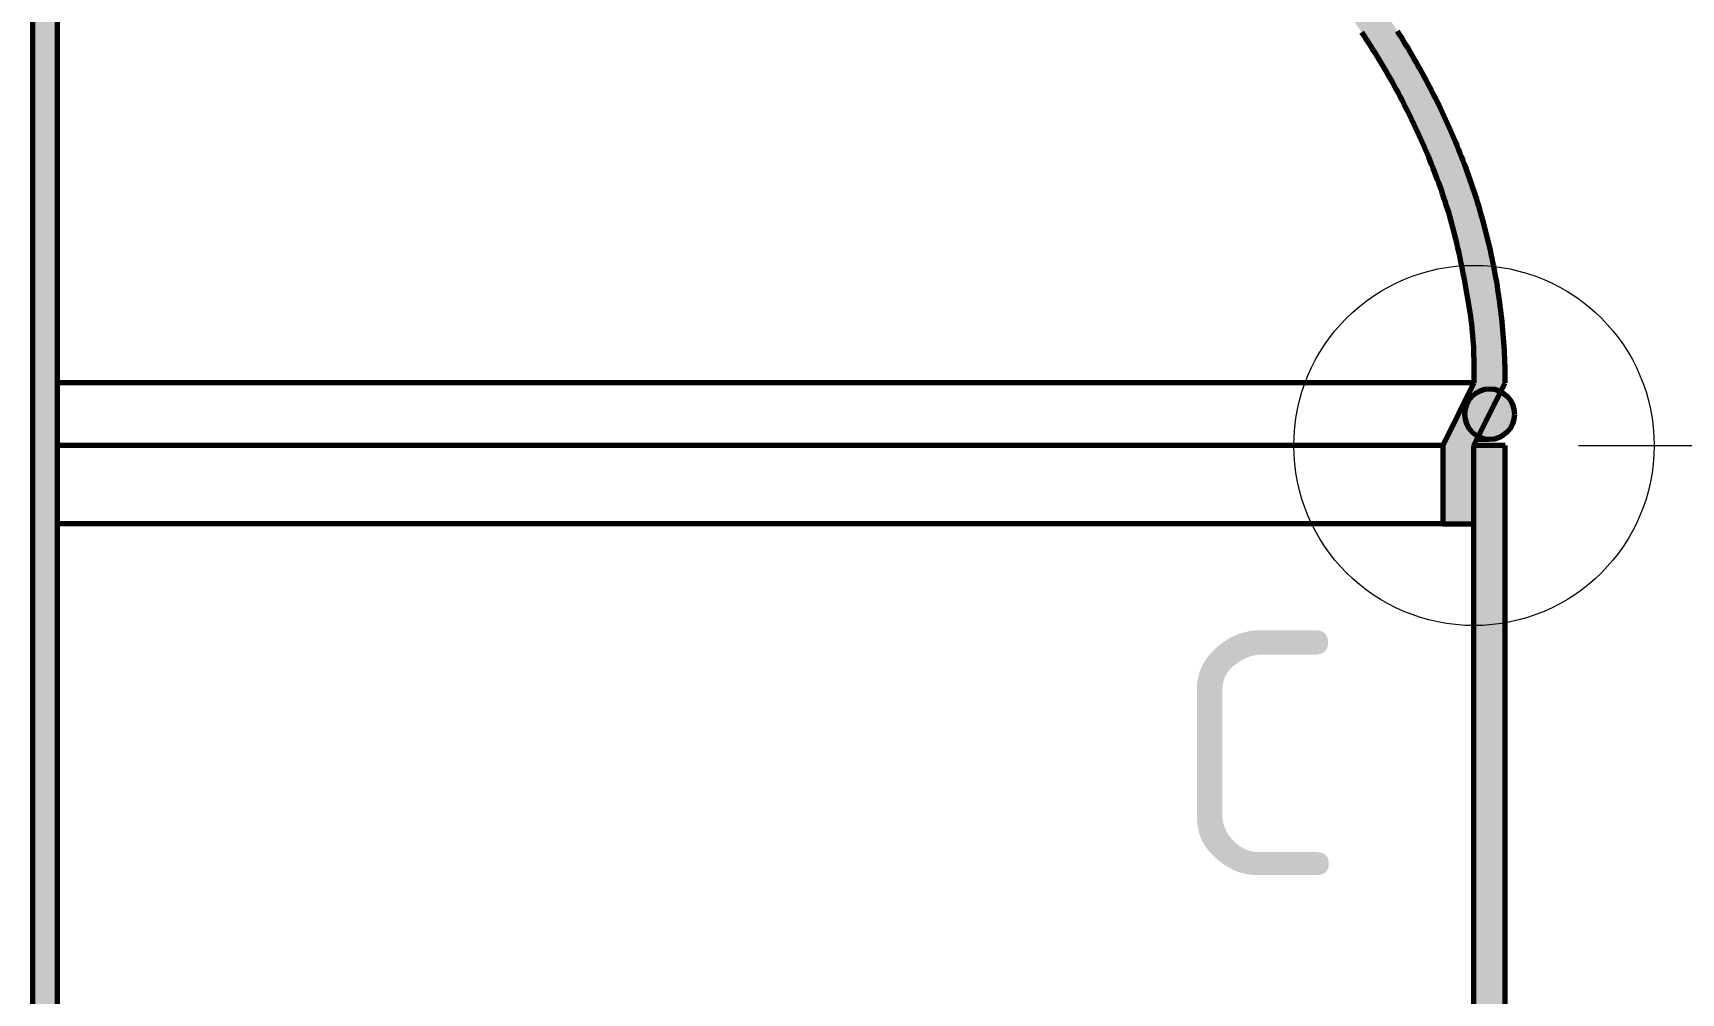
# Model space of a CAD drawing. Header units: millimetres. Extents: x 0 to 2382, y 0 to 420.
# Drawn here: x 765.9 to 799.59, y 256.42 to 276.05 of the extents above; entities that cross this region are included whole.
import ezdxf
from ezdxf.enums import TextEntityAlignment as Align

# ---------------------------------------------------------------- set-up
doc = ezdxf.new("R2010")
doc.units = ezdxf.units.MM
for name, color, linetype, lineweight in [('01-VISIBLE', 7, 'CONTINUOUS', 70), ('04-COTA', 3, 'CONTINUOUS', 18), ('05-RAYADO', 8, 'CONTINUOUS', 18), ('06-TEXTO', 7, 'CONTINUOUS', 25), ('08-FINA', 5, 'CONTINUOUS', 18)]:
    doc.layers.add(name, color=color, linetype=linetype, lineweight=lineweight)
doc.styles.add('ISO3098', font='isocpeur.ttf')
doc.dimstyles.new('FLAMA-IRAM', dxfattribs={"dimtxt": 3.5, "dimasz": 3.5, "dimexe": 2, "dimexo": 1.5, "dimgap": 1, "dimtad": 1, "dimdec": 1, "dimtxsty": 'ISO3098', "dimblk": 'IRAM_FLECHA', "dimblk1": 'IRAM_FLECHA', "dimblk2": 'IRAM_FLECHA', "dimcen": 2.5, "dimclrd": 256, "dimclre": 256, "dimclrt": 256, "dimazin": 3, "dimtfac": 1, "dimtmove": 0, "dimatfit": 3, "dimlwd": 18, "dimlwe": 18})

# ---------------------------------------------------------------- blocks, each defined once
blk = doc.blocks.new('IRAM_FLECHA')
blk.add_solid([(0, 0), (-1, 0.125), (-1, -0.125)])

msp = doc.modelspace()

# ---------------------------------------------------------------- hatches: boundary and pattern name
at = {"layer": '05-RAYADO'}
h = msp.add_hatch(color=7, dxfattribs=at)
h.dxf.hatch_style = 1
h.paths.add_polyline_path([(765.9, 292.147), (766.4, 292.147), (766.4, 124.253), (765.9, 124.253)])
h = msp.add_hatch(color=7, dxfattribs=at)
h.dxf.hatch_style = 1
h.paths.add_polyline_path([(795.36, 267.613), (795.36, 266.013), (794.72, 266.013), (794.72, 267.613), (795.36, 268.893), (795.36, 268.974), (795.36, 269.054), (795.359, 269.134), (795.358, 269.215), (795.357, 269.295), (795.355, 269.376), (795.353, 269.456), (795.351, 269.536), (795.347, 269.617), (795.343, 269.697), (795.338, 269.777), (795.333, 269.858), (795.326, 269.938), (795.318, 270.018), (795.308, 270.098), (795.298, 270.177), (795.286, 270.257), (795.274, 270.337), (795.261, 270.416), (795.248, 270.495), (795.235, 270.575), (795.221, 270.654), (795.207, 270.733), (795.193, 270.812), (795.179, 270.891), (795.165, 270.971), (795.15, 271.05), (795.135, 271.129), (795.119, 271.208), (795.103, 271.286), (795.087, 271.365), (795.071, 271.444), (795.054, 271.523), (795.037, 271.601), (795.019, 271.68), (795.001, 271.758), (794.982, 271.836), (794.963, 271.914), (794.943, 271.992), (794.923, 272.07), (794.902, 272.148), (794.88, 272.225), (794.858, 272.303), (794.836, 272.38), (794.812, 272.457), (794.788, 272.533), (794.764, 272.61), (794.738, 272.686), (794.713, 272.763), (794.686, 272.839), (794.66, 272.914), (794.632, 272.99), (794.604, 273.065), (794.576, 273.141), (794.547, 273.216), (794.517, 273.291), (794.488, 273.365), (794.457, 273.44), (794.427, 273.514), (794.395, 273.588), (794.364, 273.662), (794.332, 273.736), (794.3, 273.81), (794.267, 273.883), (794.234, 273.957), (794.2, 274.03), (794.167, 274.103), (794.132, 274.175), (794.098, 274.248), (794.063, 274.32), (794.027, 274.393), (793.992, 274.465), (793.955, 274.537), (793.919, 274.608), (793.882, 274.68), (793.845, 274.751), (793.807, 274.822), (793.769, 274.893), (793.73, 274.963), (793.691, 275.034), (793.652, 275.104), (793.612, 275.174), (793.572, 275.244), (793.532, 275.313), (793.491, 275.382), (793.45, 275.452), (793.408, 275.52), (793.366, 275.589), (793.324, 275.657), (793.281, 275.725), (793.238, 275.793), (793.195, 275.861), (793.151, 275.929), (793.107, 275.996), (793.062, 276.063), (793.017, 276.13), (792.972, 276.196), (792.927, 276.262), (792.881, 276.329), (792.835, 276.394), (792.788, 276.46), (792.742, 276.526), (792.694, 276.591), (792.647, 276.656), (792.599, 276.721), (792.551, 276.785), (792.503, 276.849), (792.455, 276.914), (792.406, 276.977), (792.356, 277.041), (792.307, 277.104), (792.257, 277.168), (792.207, 277.231), (792.157, 277.293), (792.106, 277.356), (792.055, 277.418), (792.004, 277.48), (791.953, 277.542), (791.901, 277.604), (791.849, 277.665), (791.797, 277.726), (791.744, 277.787), (791.692, 277.848), (791.639, 277.908), (791.585, 277.969), (791.532, 278.029), (791.478, 278.088), (791.424, 278.148), (791.37, 278.207), (791.315, 278.266), (791.26, 278.325), (791.205, 278.384), (791.15, 278.442), (791.094, 278.5), (791.039, 278.558), (790.983, 278.616), (790.926, 278.674), (790.87, 278.731), (790.813, 278.788), (790.756, 278.845), (790.699, 278.902), (790.642, 278.958), (790.584, 279.014), (790.527, 279.07), (790.469, 279.126), (790.41, 279.181), (790.352, 279.237), (790.293, 279.292), (790.235, 279.347), (790.176, 279.401), (790.116, 279.456), (790.057, 279.51), (789.997, 279.564), (789.937, 279.617), (789.877, 279.671), (789.817, 279.724), (789.757, 279.777), (789.696, 279.83), (789.635, 279.883), (789.574, 279.935), (789.513, 279.988), (789.452, 280.04), (789.39, 280.092), (789.329, 280.143), (789.267, 280.195), (789.205, 280.246), (789.143, 280.297), (789.08, 280.347), (789.018, 280.398), (788.955, 280.448), (788.892, 280.498), (788.829, 280.548), (788.766, 280.598), (788.702, 280.648), (788.639, 280.697), (788.575, 280.746), (788.511, 280.795), (788.447, 280.843), (788.383, 280.892), (788.318, 280.94), (788.254, 280.988), (788.189, 281.036), (788.125, 281.084), (788.06, 281.131), (787.994, 281.178), (787.929, 281.225), (787.864, 281.272), (787.798, 281.319), (787.733, 281.365), (787.667, 281.411), (787.601, 281.457), (787.535, 281.503), (787.468, 281.549), (787.402, 281.594), (787.336, 281.639), (787.269, 281.684), (787.202, 281.729), (787.135, 281.774), (787.068, 281.818), (787.001, 281.863), (786.934, 281.907), (786.866, 281.95), (786.799, 281.994), (786.731, 282.038), (786.663, 282.081), (786.595, 282.124), (786.527, 282.167), (786.459, 282.21), (786.391, 282.252), (786.322, 282.294), (786.254, 282.336), (786.185, 282.378), (786.116, 282.42), (786.048, 282.462), (785.979, 282.503), (785.91, 282.544), (785.84, 282.585), (785.771, 282.626), (785.702, 282.667), (785.632, 282.707), (785.562, 282.747), (785.493, 282.787), (785.423, 282.827), (785.353, 282.867), (785.283, 282.906), (785.213, 282.946), (785.142, 282.985), (785.072, 283.024), (785.002, 283.063), (784.931, 283.101), (784.86, 283.14), (784.79, 283.178), (784.719, 283.216), (784.648, 283.254), (784.577, 283.292), (784.506, 283.329), (784.434, 283.366), (784.363, 283.404), (784.292, 283.441), (784.22, 283.477), (784.148, 283.514), (784.077, 283.55), (784.005, 283.587), (783.933, 283.623), (783.861, 283.659), (783.789, 283.695), (783.717, 283.73), (783.645, 283.766), (783.573, 283.801), (783.5, 283.836), (783.428, 283.871), (783.355, 283.905), (783.282, 283.94), (783.21, 283.974), (783.137, 284.009), (783.064, 284.043), (782.991, 284.077), (782.918, 284.11), (782.845, 284.144), (782.772, 284.177), (782.699, 284.21), (782.625, 284.243), (782.552, 284.276), (782.478, 284.309), (782.405, 284.342), (782.331, 284.374), (782.258, 284.406), (782.184, 284.438), (782.11, 284.47), (782.036, 284.502), (781.962, 284.533), (781.888, 284.565), (781.814, 284.596), (781.74, 284.627), (781.665, 284.658), (781.591, 284.689), (781.517, 284.719), (781.442, 284.75), (781.368, 284.78), (781.293, 284.81), (781.218, 284.84), (781.144, 284.87), (781.069, 284.899), (780.994, 284.929), (780.919, 284.958), (780.844, 284.987), (780.769, 285.016), (780.694, 285.045), (780.619, 285.074), (780.544, 285.102), (780.468, 285.13), (780.393, 285.159), (780.318, 285.187), (780.242, 285.215), (780.167, 285.242), (780.091, 285.27), (780.016, 285.297), (779.94, 285.325), (779.864, 285.352), (779.788, 285.379), (779.713, 285.405), (779.637, 285.432), (779.561, 285.459), (779.485, 285.485), (779.409, 285.511), (779.333, 285.537), (779.256, 285.563), (779.18, 285.589), (779.104, 285.614), (779.028, 285.64), (778.951, 285.665), (778.875, 285.69), (778.799, 285.715), (778.722, 285.74), (778.645, 285.765), (778.569, 285.789), (778.492, 285.814), (778.416, 285.838), (778.339, 285.862), (778.262, 285.886), (778.185, 285.91), (778.108, 285.933), (778.031, 285.957), (777.954, 285.98), (777.877, 286.003), (777.8, 286.026), (777.723, 286.049), (777.646, 286.072), (777.569, 286.095), (777.492, 286.117), (777.414, 286.139), (777.337, 286.162), (777.26, 286.184), (777.182, 286.206), (777.105, 286.227), (777.027, 286.249), (776.95, 286.27), (776.872, 286.292), (776.795, 286.313), (776.717, 286.334), (776.639, 286.355), (776.562, 286.375), (776.484, 286.396), (776.406, 286.417), (776.328, 286.437), (776.251, 286.457), (776.173, 286.477), (776.095, 286.497), (776.017, 286.517), (775.939, 286.536), (775.861, 286.556), (775.783, 286.575), (775.705, 286.594), (775.626, 286.613), (775.548, 286.632), (775.47, 286.651), (775.392, 286.67), (775.314, 286.688), (775.235, 286.707), (775.157, 286.725), (775.078, 286.743), (775, 286.761), (774.922, 286.779), (774.843, 286.796), (774.765, 286.814), (774.686, 286.831), (774.608, 286.848), (774.529, 286.866), (774.45, 286.883), (774.372, 286.899), (774.293, 286.916), (774.214, 286.933), (774.136, 286.949), (774.057, 286.965), (773.978, 286.982), (773.899, 286.998), (773.82, 287.013), (773.742, 287.029), (773.663, 287.045), (773.584, 287.06), (773.505, 287.076), (773.426, 287.091), (773.347, 287.106), (773.268, 287.121), (773.189, 287.136), (773.11, 287.15), (773.031, 287.165), (772.951, 287.179), (772.872, 287.194), (772.793, 287.208), (772.714, 287.222), (772.635, 287.236), (772.555, 287.249), (772.476, 287.263), (772.397, 287.276), (772.317, 287.29), (772.238, 287.303), (772.159, 287.316), (772.079, 287.329), (772, 287.342), (772, 287.987), (772.082, 287.974), (772.164, 287.961), (772.246, 287.948), (772.327, 287.935), (772.409, 287.922), (772.491, 287.908), (772.573, 287.895), (772.655, 287.882), (772.737, 287.869), (772.819, 287.855), (772.9, 287.842), (772.982, 287.829), (773.064, 287.815), (773.146, 287.802), (773.228, 287.788), (773.309, 287.775), (773.391, 287.761), (773.473, 287.747), (773.555, 287.733), (773.636, 287.719), (773.718, 287.705), (773.8, 287.69), (773.881, 287.675), (773.963, 287.66), (774.044, 287.644), (774.125, 287.626), (774.206, 287.607), (774.286, 287.586), (774.365, 287.562), (774.445, 287.538), (774.525, 287.516), (774.605, 287.495), (774.685, 287.474), (774.766, 287.454), (774.846, 287.435), (774.927, 287.415), (775.007, 287.396), (775.088, 287.377), (775.169, 287.358), (775.249, 287.339), (775.33, 287.319), (775.411, 287.3), (775.491, 287.281), (775.572, 287.262), (775.653, 287.243), (775.734, 287.224), (775.814, 287.205), (775.895, 287.186), (775.976, 287.167), (776.056, 287.147), (776.137, 287.128), (776.217, 287.108), (776.298, 287.089), (776.378, 287.069), (776.459, 287.05), (776.539, 287.03), (776.62, 287.01), (776.7, 286.989), (776.781, 286.969), (776.861, 286.949), (776.941, 286.928), (777.022, 286.907), (777.102, 286.886), (777.182, 286.865), (777.262, 286.843), (777.342, 286.822), (777.422, 286.8), (777.502, 286.777), (777.582, 286.755), (777.661, 286.732), (777.741, 286.709), (777.821, 286.686), (777.9, 286.663), (777.98, 286.639), (778.059, 286.616), (778.139, 286.592), (778.218, 286.567), (778.297, 286.543), (778.376, 286.518), (778.455, 286.493), (778.534, 286.468), (778.613, 286.442), (778.692, 286.417), (778.771, 286.391), (778.85, 286.365), (778.928, 286.339), (779.007, 286.313), (779.085, 286.286), (779.164, 286.26), (779.242, 286.233), (779.321, 286.206), (779.399, 286.179), (779.478, 286.152), (779.556, 286.125), (779.634, 286.098), (779.713, 286.07), (779.791, 286.043), (779.869, 286.015), (779.947, 285.987), (780.025, 285.959), (780.103, 285.931), (780.181, 285.903), (780.259, 285.875), (780.337, 285.847), (780.415, 285.818), (780.493, 285.789), (780.57, 285.761), (780.648, 285.732), (780.726, 285.703), (780.803, 285.673), (780.881, 285.644), (780.958, 285.614), (781.036, 285.585), (781.113, 285.555), (781.19, 285.525), (781.268, 285.495), (781.345, 285.464), (781.422, 285.434), (781.499, 285.403), (781.576, 285.372), (781.653, 285.341), (781.73, 285.31), (781.806, 285.279), (781.883, 285.247), (781.959, 285.215), (782.036, 285.183), (782.112, 285.151), (782.189, 285.119), (782.265, 285.086), (782.341, 285.053), (782.417, 285.021), (782.493, 284.988), (782.569, 284.954), (782.645, 284.921), (782.721, 284.887), (782.797, 284.853), (782.872, 284.819), (782.948, 284.785), (783.023, 284.751), (783.099, 284.716), (783.174, 284.682), (783.249, 284.647), (783.324, 284.612), (783.399, 284.577), (783.474, 284.541), (783.549, 284.506), (783.624, 284.47), (783.699, 284.434), (783.773, 284.398), (783.848, 284.361), (783.922, 284.325), (783.997, 284.288), (784.071, 284.252), (784.145, 284.215), (784.219, 284.177), (784.293, 284.14), (784.367, 284.103), (784.441, 284.065), (784.515, 284.027), (784.589, 283.989), (784.662, 283.951), (784.736, 283.912), (784.809, 283.874), (784.882, 283.835), (784.956, 283.796), (785.029, 283.757), (785.102, 283.718), (785.175, 283.678), (785.247, 283.639), (785.32, 283.599), (785.393, 283.559), (785.465, 283.518), (785.538, 283.478), (785.61, 283.437), (785.682, 283.396), (785.754, 283.355), (785.826, 283.314), (785.898, 283.273), (785.97, 283.231), (786.041, 283.189), (786.113, 283.147), (786.184, 283.105), (786.255, 283.063), (786.326, 283.02), (786.397, 282.978), (786.468, 282.935), (786.539, 282.892), (786.61, 282.848), (786.68, 282.805), (786.751, 282.761), (786.821, 282.717), (786.891, 282.673), (786.961, 282.628), (787.031, 282.584), (787.101, 282.539), (787.171, 282.494), (787.24, 282.449), (787.31, 282.404), (787.379, 282.358), (787.448, 282.312), (787.517, 282.266), (787.586, 282.22), (787.655, 282.174), (787.723, 282.127), (787.792, 282.081), (787.86, 282.034), (787.928, 281.986), (787.996, 281.939), (788.064, 281.892), (788.132, 281.844), (788.2, 281.796), (788.267, 281.748), (788.334, 281.699), (788.402, 281.651), (788.469, 281.602), (788.535, 281.553), (788.602, 281.503), (788.669, 281.454), (788.735, 281.404), (788.801, 281.354), (788.867, 281.304), (788.933, 281.254), (788.999, 281.203), (789.065, 281.153), (789.13, 281.102), (789.195, 281.051), (789.26, 280.999), (789.325, 280.948), (789.39, 280.896), (789.454, 280.844), (789.519, 280.791), (789.583, 280.739), (789.647, 280.686), (789.711, 280.633), (789.775, 280.58), (789.838, 280.527), (789.901, 280.473), (789.964, 280.42), (790.027, 280.366), (790.09, 280.311), (790.153, 280.257), (790.215, 280.202), (790.277, 280.147), (790.339, 280.092), (790.401, 280.037), (790.462, 279.981), (790.524, 279.926), (790.585, 279.87), (790.646, 279.813), (790.706, 279.757), (790.767, 279.7), (790.827, 279.643), (790.887, 279.586), (790.947, 279.529), (791.007, 279.471), (791.066, 279.413), (791.125, 279.355), (791.184, 279.297), (791.243, 279.238), (791.301, 279.18), (791.36, 279.121), (791.418, 279.061), (791.476, 279.002), (791.533, 278.942), (791.591, 278.882), (791.648, 278.822), (791.704, 278.762), (791.761, 278.701), (791.817, 278.641), (791.874, 278.58), (791.929, 278.518), (791.985, 278.457), (792.04, 278.395), (792.095, 278.333), (792.15, 278.271), (792.205, 278.208), (792.259, 278.146), (792.313, 278.083), (792.367, 278.02), (792.42, 277.956), (792.473, 277.893), (792.526, 277.829), (792.579, 277.765), (792.631, 277.7), (792.683, 277.636), (792.735, 277.571), (792.786, 277.506), (792.838, 277.441), (792.888, 277.375), (792.939, 277.31), (792.989, 277.244), (793.039, 277.178), (793.089, 277.111), (793.138, 277.045), (793.187, 276.978), (793.236, 276.911), (793.284, 276.843), (793.332, 276.776), (793.38, 276.708), (793.427, 276.64), (793.475, 276.572), (793.521, 276.503), (793.568, 276.434), (793.614, 276.365), (793.659, 276.296), (793.705, 276.227), (793.75, 276.157), (793.794, 276.087), (793.839, 276.017), (793.883, 275.947), (793.926, 275.876), (793.97, 275.806), (794.012, 275.735), (794.055, 275.664), (794.097, 275.592), (794.139, 275.52), (794.18, 275.449), (794.221, 275.377), (794.262, 275.304), (794.302, 275.232), (794.342, 275.159), (794.381, 275.086), (794.42, 275.013), (794.459, 274.94), (794.497, 274.866), (794.535, 274.792), (794.572, 274.718), (794.609, 274.644), (794.646, 274.569), (794.682, 274.495), (794.717, 274.42), (794.753, 274.345), (794.788, 274.27), (794.822, 274.194), (794.856, 274.119), (794.89, 274.043), (794.923, 273.967), (794.955, 273.891), (794.988, 273.814), (795.019, 273.738), (795.051, 273.661), (795.081, 273.584), (795.112, 273.507), (795.142, 273.43), (795.171, 273.352), (795.2, 273.274), (795.229, 273.197), (795.257, 273.118), (795.284, 273.04), (795.311, 272.962), (795.338, 272.883), (795.364, 272.805), (795.39, 272.726), (795.415, 272.647), (795.44, 272.568), (795.464, 272.488), (795.487, 272.409), (795.51, 272.329), (795.533, 272.25), (795.555, 272.17), (795.577, 272.09), (795.598, 272.009), (795.618, 271.929), (795.639, 271.849), (795.658, 271.768), (795.677, 271.687), (795.696, 271.606), (795.713, 271.526), (795.731, 271.444), (795.748, 271.363), (795.764, 271.282), (795.78, 271.201), (795.795, 271.119), (795.81, 271.038), (795.824, 270.956), (795.838, 270.874), (795.851, 270.792), (795.864, 270.71), (795.876, 270.628), (795.887, 270.546), (795.898, 270.464), (795.909, 270.382), (795.919, 270.299), (795.928, 270.217), (795.937, 270.135), (795.945, 270.052), (795.952, 269.97), (795.959, 269.887), (795.966, 269.804), (795.972, 269.722), (795.977, 269.639), (795.982, 269.556), (795.986, 269.473), (795.99, 269.39), (795.993, 269.308), (795.996, 269.225), (795.997, 269.142), (795.999, 269.059), (796, 268.976), (796, 268.893)])
h = msp.add_hatch(color=7, dxfattribs=at)
h.dxf.hatch_style = 1
h.paths.add_polyline_path([(796.192, 268.253), (796.19, 268.213), (796.186, 268.173), (796.178, 268.134), (796.167, 268.095), (796.153, 268.057), (796.136, 268.021), (796.117, 267.986), (796.094, 267.952), (796.069, 267.921), (796.042, 267.891), (796.013, 267.864), (795.981, 267.839), (795.948, 267.817), (795.912, 267.797), (795.876, 267.78), (795.838, 267.766), (795.8, 267.755), (795.76, 267.747), (795.72, 267.743), (795.68, 267.741), (795.64, 267.743), (795.6, 267.747), (795.56, 267.755), (795.522, 267.766), (795.484, 267.78), (795.448, 267.797), (795.412, 267.817), (795.379, 267.839), (795.347, 267.864), (795.318, 267.891), (795.291, 267.921), (795.266, 267.952), (795.243, 267.986), (795.224, 268.021), (795.207, 268.057), (795.193, 268.095), (795.182, 268.134), (795.174, 268.173), (795.17, 268.213), (795.168, 268.253), (795.17, 268.293), (795.174, 268.333), (795.182, 268.373), (795.193, 268.411), (795.207, 268.449), (795.224, 268.486), (795.243, 268.521), (795.266, 268.554), (795.291, 268.586), (795.318, 268.615), (795.347, 268.642), (795.379, 268.667), (795.412, 268.69), (795.448, 268.709), (795.484, 268.726), (795.522, 268.74), (795.56, 268.751), (795.6, 268.759), (795.64, 268.764), (795.68, 268.765), (795.72, 268.764), (795.76, 268.759), (795.8, 268.751), (795.838, 268.74), (795.876, 268.726), (795.912, 268.709), (795.948, 268.69), (795.981, 268.667), (796.013, 268.642), (796.042, 268.615), (796.069, 268.586), (796.094, 268.554), (796.117, 268.521), (796.136, 268.486), (796.153, 268.449), (796.167, 268.411), (796.178, 268.373), (796.186, 268.333), (796.19, 268.293)])
h = msp.add_hatch(color=7, dxfattribs=at)
h.dxf.hatch_style = 1
h.paths.add_polyline_path([(795.36, 267.613), (796, 267.613), (796, 139.613), (795.36, 139.613)])

# ---------------------------------------------------------------- linework, layer by layer
at = {"layer": '01-VISIBLE'}
for p, q in [((765.9, 124.253), (765.9, 292.147)), ((766.4, 124.253), (766.4, 292.147)), ((795.36, 268.893), (794.72, 267.613)), ((795.36, 267.613), (796, 268.893)), ((794.72, 267.613), (794.72, 266.013)), ((796, 267.613), (795.36, 267.613)), ((795.36, 139.613), (795.36, 267.613)), ((795.36, 266.013), (795.36, 267.613)), ((796, 139.613), (796, 267.613)), ((794.72, 266.013), (795.36, 266.013))]:
    msp.add_line(p, q, dxfattribs=at)
for points in [[(793.062, 276.063), (793.107, 275.996), (793.151, 275.929), (793.195, 275.861), (793.238, 275.793), (793.281, 275.725), (793.324, 275.657), (793.366, 275.589), (793.408, 275.52), (793.45, 275.452), (793.491, 275.382), (793.532, 275.313), (793.572, 275.244), (793.612, 275.174), (793.652, 275.104), (793.691, 275.034), (793.73, 274.963), (793.769, 274.893), (793.807, 274.822), (793.845, 274.751), (793.882, 274.68), (793.919, 274.608), (793.955, 274.537), (793.992, 274.465), (794.027, 274.393), (794.063, 274.32), (794.098, 274.248), (794.132, 274.175), (794.167, 274.103), (794.2, 274.03), (794.234, 273.957), (794.267, 273.883), (794.3, 273.81), (794.332, 273.736), (794.364, 273.662), (794.395, 273.588), (794.427, 273.514), (794.457, 273.44), (794.488, 273.365), (794.517, 273.291), (794.547, 273.216), (794.576, 273.141), (794.604, 273.065), (794.632, 272.99), (794.66, 272.914), (794.686, 272.839), (794.713, 272.763), (794.738, 272.686), (794.764, 272.61), (794.788, 272.533), (794.812, 272.457), (794.836, 272.38), (794.858, 272.303), (794.88, 272.225), (794.902, 272.148), (794.923, 272.07), (794.943, 271.992), (794.963, 271.914), (794.982, 271.836), (795.001, 271.758), (795.019, 271.68), (795.037, 271.601), (795.054, 271.523), (795.071, 271.444), (795.087, 271.365), (795.103, 271.286), (795.119, 271.208), (795.135, 271.129), (795.15, 271.05), (795.165, 270.971), (795.179, 270.891), (795.193, 270.812), (795.207, 270.733), (795.221, 270.654), (795.235, 270.575), (795.248, 270.495), (795.261, 270.416), (795.274, 270.337), (795.286, 270.257), (795.298, 270.177), (795.308, 270.098), (795.318, 270.018), (795.326, 269.938), (795.333, 269.858), (795.338, 269.777), (795.343, 269.697), (795.347, 269.617), (795.351, 269.536), (795.353, 269.456), (795.355, 269.376), (795.357, 269.295), (795.358, 269.215), (795.359, 269.134), (795.36, 269.054), (795.36, 268.974), (795.36, 268.893)], [(796, 268.893), (796, 268.976), (795.999, 269.059), (795.997, 269.142), (795.996, 269.225), (795.993, 269.308), (795.99, 269.39), (795.986, 269.473), (795.982, 269.556), (795.977, 269.639), (795.972, 269.722), (795.966, 269.804), (795.959, 269.887), (795.952, 269.97), (795.945, 270.052), (795.937, 270.135), (795.928, 270.217), (795.919, 270.299), (795.909, 270.382), (795.898, 270.464), (795.887, 270.546), (795.876, 270.628), (795.864, 270.71), (795.851, 270.792), (795.838, 270.874), (795.824, 270.956), (795.81, 271.038), (795.795, 271.119), (795.78, 271.201), (795.764, 271.282), (795.748, 271.363), (795.731, 271.444), (795.713, 271.526), (795.696, 271.606), (795.677, 271.687), (795.658, 271.768), (795.639, 271.849), (795.618, 271.929), (795.598, 272.009), (795.577, 272.09), (795.555, 272.17), (795.533, 272.25), (795.51, 272.329), (795.487, 272.409), (795.464, 272.488), (795.44, 272.568), (795.415, 272.647), (795.39, 272.726), (795.364, 272.805), (795.338, 272.883), (795.311, 272.962), (795.284, 273.04), (795.257, 273.118), (795.229, 273.197), (795.2, 273.274), (795.171, 273.352), (795.142, 273.43), (795.112, 273.507), (795.081, 273.584), (795.051, 273.661), (795.019, 273.738), (794.988, 273.814), (794.955, 273.891), (794.923, 273.967), (794.89, 274.043), (794.856, 274.119), (794.822, 274.194), (794.788, 274.27), (794.753, 274.345), (794.717, 274.42), (794.682, 274.495), (794.646, 274.569), (794.609, 274.644), (794.572, 274.718), (794.535, 274.792), (794.497, 274.866), (794.459, 274.94), (794.42, 275.013), (794.381, 275.086), (794.342, 275.159), (794.302, 275.232), (794.262, 275.304), (794.221, 275.377), (794.18, 275.449), (794.139, 275.52), (794.097, 275.592), (794.055, 275.664), (794.012, 275.735), (793.97, 275.806), (793.926, 275.876), (793.883, 275.947), (793.839, 276.017), (793.794, 276.087)], [(795.36, 268.893), (795.288, 268.893), (795.215, 268.893), (795.143, 268.893), (795.07, 268.893), (794.998, 268.893), (794.926, 268.893), (794.853, 268.893), (794.781, 268.893), (794.708, 268.893), (794.636, 268.893), (794.564, 268.893), (794.491, 268.893), (794.419, 268.893), (794.346, 268.893), (794.274, 268.893), (794.202, 268.893), (794.129, 268.893), (794.057, 268.893), (793.984, 268.893), (793.912, 268.893), (793.84, 268.893), (793.767, 268.893), (793.695, 268.893), (793.622, 268.893), (793.55, 268.893), (793.478, 268.893), (793.405, 268.893), (793.333, 268.893), (793.26, 268.893), (793.188, 268.893), (793.116, 268.893), (793.043, 268.893), (792.971, 268.893), (792.898, 268.893), (792.826, 268.893), (792.754, 268.893), (792.681, 268.893), (792.609, 268.893), (792.536, 268.893), (792.464, 268.893), (792.392, 268.893), (792.319, 268.893), (792.247, 268.893), (792.174, 268.893), (792.102, 268.893), (792.03, 268.893), (791.957, 268.893), (791.885, 268.893), (791.812, 268.893), (791.74, 268.893), (791.668, 268.893), (791.595, 268.893), (791.523, 268.893), (791.45, 268.893), (791.378, 268.893), (791.306, 268.893), (791.233, 268.893), (791.161, 268.893), (791.088, 268.893), (791.016, 268.893), (790.944, 268.893), (790.871, 268.893), (790.799, 268.893), (790.726, 268.893), (790.654, 268.893), (790.582, 268.893), (790.509, 268.893), (790.437, 268.893), (790.364, 268.893), (790.292, 268.893), (790.22, 268.893), (790.147, 268.893), (790.075, 268.893), (790.002, 268.893), (789.93, 268.893), (789.858, 268.893), (789.785, 268.893), (789.713, 268.893), (789.64, 268.893), (789.568, 268.893), (789.496, 268.893), (789.423, 268.893), (789.351, 268.893), (789.278, 268.893), (789.206, 268.893), (789.134, 268.893), (789.061, 268.893), (788.989, 268.893), (788.916, 268.893), (788.844, 268.893), (788.772, 268.893), (788.699, 268.893), (788.627, 268.893), (788.554, 268.893), (788.482, 268.893), (788.41, 268.893), (788.337, 268.893), (788.265, 268.893), (788.192, 268.893), (788.12, 268.893), (788.048, 268.893), (787.975, 268.893), (787.903, 268.893), (787.83, 268.893), (787.758, 268.893), (787.686, 268.893), (787.613, 268.893), (787.541, 268.893), (787.468, 268.893), (787.396, 268.893), (787.324, 268.893), (787.251, 268.893), (787.179, 268.893), (787.106, 268.893), (787.034, 268.893), (786.962, 268.893), (786.889, 268.893), (786.817, 268.893), (786.744, 268.893), (786.672, 268.893), (786.6, 268.893), (786.527, 268.893), (786.455, 268.893), (786.382, 268.893), (786.31, 268.893), (786.238, 268.893), (786.165, 268.893), (786.093, 268.893), (786.02, 268.893), (785.948, 268.893), (785.876, 268.893), (785.803, 268.893), (785.731, 268.893), (785.658, 268.893), (785.586, 268.893), (785.514, 268.893), (785.441, 268.893), (785.369, 268.893), (785.296, 268.893), (785.224, 268.893), (785.152, 268.893), (785.079, 268.893), (785.007, 268.893), (784.934, 268.893), (784.862, 268.893), (784.79, 268.893), (784.717, 268.893), (784.645, 268.893), (784.572, 268.893), (784.5, 268.893), (784.428, 268.893), (784.355, 268.893), (784.283, 268.893), (784.21, 268.893), (784.138, 268.893), (784.066, 268.893), (783.993, 268.893), (783.921, 268.893), (783.848, 268.893), (783.776, 268.893), (783.704, 268.893), (783.631, 268.893), (783.559, 268.893), (783.486, 268.893), (783.414, 268.893), (783.342, 268.893), (783.269, 268.893), (783.197, 268.893), (783.124, 268.893), (783.052, 268.893), (782.98, 268.893), (782.907, 268.893), (782.835, 268.893), (782.762, 268.893), (782.69, 268.893), (782.618, 268.893), (782.545, 268.893), (782.473, 268.893), (782.4, 268.893), (782.328, 268.893), (782.256, 268.893), (782.183, 268.893), (782.111, 268.893), (782.038, 268.893), (781.966, 268.893), (781.894, 268.893), (781.821, 268.893), (781.749, 268.893), (781.676, 268.893), (781.604, 268.893), (781.532, 268.893), (781.459, 268.893), (781.387, 268.893), (781.314, 268.893), (781.242, 268.893), (781.17, 268.893), (781.097, 268.893), (781.025, 268.893), (780.952, 268.893), (780.88, 268.893), (780.808, 268.893), (780.735, 268.893), (780.663, 268.893), (780.59, 268.893), (780.518, 268.893), (780.446, 268.893), (780.373, 268.893), (780.301, 268.893), (780.228, 268.893), (780.156, 268.893), (780.084, 268.893), (780.011, 268.893), (779.939, 268.893), (779.866, 268.893), (779.794, 268.893), (779.722, 268.893), (779.649, 268.893), (779.577, 268.893), (779.504, 268.893), (779.432, 268.893), (779.36, 268.893), (779.287, 268.893), (779.215, 268.893), (779.142, 268.893), (779.07, 268.893), (778.998, 268.893), (778.925, 268.893), (778.853, 268.893), (778.78, 268.893), (778.708, 268.893), (778.636, 268.893), (778.563, 268.893), (778.491, 268.893), (778.418, 268.893), (778.346, 268.893), (778.274, 268.893), (778.201, 268.893), (778.129, 268.893), (778.056, 268.893), (777.984, 268.893), (777.912, 268.893), (777.839, 268.893), (777.767, 268.893), (777.694, 268.893), (777.622, 268.893), (777.55, 268.893), (777.477, 268.893), (777.405, 268.893), (777.332, 268.893), (777.26, 268.893), (777.188, 268.893), (777.115, 268.893), (777.043, 268.893), (776.97, 268.893), (776.898, 268.893), (776.826, 268.893), (776.753, 268.893), (776.681, 268.893), (776.608, 268.893), (776.536, 268.893), (776.464, 268.893), (776.391, 268.893), (776.319, 268.893), (776.246, 268.893), (776.174, 268.893), (776.102, 268.893), (776.029, 268.893), (775.957, 268.893), (775.884, 268.893), (775.812, 268.893), (775.74, 268.893), (775.667, 268.893), (775.595, 268.893), (775.522, 268.893), (775.45, 268.893), (775.378, 268.893), (775.305, 268.893), (775.233, 268.893), (775.16, 268.893), (775.088, 268.893), (775.016, 268.893), (774.943, 268.893), (774.871, 268.893), (774.798, 268.893), (774.726, 268.893), (774.654, 268.893), (774.581, 268.893), (774.509, 268.893), (774.436, 268.893), (774.364, 268.893), (774.292, 268.893), (774.219, 268.893), (774.147, 268.893), (774.074, 268.893), (774.002, 268.893), (773.93, 268.893), (773.857, 268.893), (773.785, 268.893), (773.712, 268.893), (773.64, 268.893), (773.568, 268.893), (773.495, 268.893), (773.423, 268.893), (773.35, 268.893), (773.278, 268.893), (773.206, 268.893), (773.133, 268.893), (773.061, 268.893), (772.988, 268.893), (772.916, 268.893), (772.844, 268.893), (772.771, 268.893), (772.699, 268.893), (772.626, 268.893), (772.554, 268.893), (772.482, 268.893), (772.409, 268.893), (772.337, 268.893), (772.264, 268.893), (772.192, 268.893), (772.12, 268.893), (772.047, 268.893), (771.975, 268.893), (771.902, 268.893), (771.83, 268.893), (771.758, 268.893), (771.685, 268.893), (771.613, 268.893), (771.54, 268.893), (771.468, 268.893), (771.396, 268.893), (771.323, 268.893), (771.251, 268.893), (771.178, 268.893), (771.106, 268.893), (771.034, 268.893), (770.961, 268.893), (770.889, 268.893), (770.816, 268.893), (770.744, 268.893), (770.672, 268.893), (770.599, 268.893), (770.527, 268.893), (770.454, 268.893), (770.382, 268.893), (770.31, 268.893), (770.237, 268.893), (770.165, 268.893), (770.092, 268.893), (770.02, 268.893), (769.948, 268.893), (769.875, 268.893), (769.803, 268.893), (769.73, 268.893), (769.658, 268.893), (769.586, 268.893), (769.513, 268.893), (769.441, 268.893), (769.368, 268.893), (769.296, 268.893), (769.224, 268.893), (769.151, 268.893), (769.079, 268.893), (769.006, 268.893), (768.934, 268.893), (768.862, 268.893), (768.789, 268.893), (768.717, 268.893), (768.644, 268.893), (768.572, 268.893), (768.5, 268.893), (768.427, 268.893), (768.355, 268.893), (768.282, 268.893), (768.21, 268.893), (768.138, 268.893), (768.065, 268.893), (767.993, 268.893), (767.92, 268.893), (767.848, 268.893), (767.776, 268.893), (767.703, 268.893), (767.631, 268.893), (767.558, 268.893), (767.486, 268.893), (767.414, 268.893), (767.341, 268.893), (767.269, 268.893), (767.196, 268.893), (767.124, 268.893), (767.052, 268.893), (766.979, 268.893), (766.907, 268.893), (766.834, 268.893), (766.762, 268.893), (766.69, 268.893), (766.617, 268.893), (766.545, 268.893), (766.472, 268.893), (766.4, 268.893)], [(794.72, 267.613), (794.649, 267.613), (794.578, 267.613), (794.508, 267.613), (794.437, 267.613), (794.366, 267.613), (794.295, 267.613), (794.224, 267.613), (794.154, 267.613), (794.083, 267.613), (794.012, 267.613), (793.941, 267.613), (793.87, 267.613), (793.8, 267.613), (793.729, 267.613), (793.658, 267.613), (793.587, 267.613), (793.516, 267.613), (793.446, 267.613), (793.375, 267.613), (793.304, 267.613), (793.233, 267.613), (793.162, 267.613), (793.092, 267.613), (793.021, 267.613), (792.95, 267.613), (792.879, 267.613), (792.808, 267.613), (792.738, 267.613), (792.667, 267.613), (792.596, 267.613), (792.525, 267.613), (792.454, 267.613), (792.384, 267.613), (792.313, 267.613), (792.242, 267.613), (792.171, 267.613), (792.1, 267.613), (792.03, 267.613), (791.959, 267.613), (791.888, 267.613), (791.817, 267.613), (791.746, 267.613), (791.676, 267.613), (791.605, 267.613), (791.534, 267.613), (791.463, 267.613), (791.392, 267.613), (791.322, 267.613), (791.251, 267.613), (791.18, 267.613), (791.109, 267.613), (791.038, 267.613), (790.968, 267.613), (790.897, 267.613), (790.826, 267.613), (790.755, 267.613), (790.684, 267.613), (790.614, 267.613), (790.543, 267.613), (790.472, 267.613), (790.401, 267.613), (790.33, 267.613), (790.26, 267.613), (790.189, 267.613), (790.118, 267.613), (790.047, 267.613), (789.976, 267.613), (789.906, 267.613), (789.835, 267.613), (789.764, 267.613), (789.693, 267.613), (789.622, 267.613), (789.552, 267.613), (789.481, 267.613), (789.41, 267.613), (789.339, 267.613), (789.268, 267.613), (789.198, 267.613), (789.127, 267.613), (789.056, 267.613), (788.985, 267.613), (788.914, 267.613), (788.844, 267.613), (788.773, 267.613), (788.702, 267.613), (788.631, 267.613), (788.56, 267.613), (788.49, 267.613), (788.419, 267.613), (788.348, 267.613), (788.277, 267.613), (788.206, 267.613), (788.136, 267.613), (788.065, 267.613), (787.994, 267.613), (787.923, 267.613), (787.852, 267.613), (787.782, 267.613), (787.711, 267.613), (787.64, 267.613), (787.569, 267.613), (787.498, 267.613), (787.428, 267.613), (787.357, 267.613), (787.286, 267.613), (787.215, 267.613), (787.144, 267.613), (787.074, 267.613), (787.003, 267.613), (786.932, 267.613), (786.861, 267.613), (786.79, 267.613), (786.72, 267.613), (786.649, 267.613), (786.578, 267.613), (786.507, 267.613), (786.436, 267.613), (786.366, 267.613), (786.295, 267.613), (786.224, 267.613), (786.153, 267.613), (786.082, 267.613), (786.012, 267.613), (785.941, 267.613), (785.87, 267.613), (785.799, 267.613), (785.728, 267.613), (785.658, 267.613), (785.587, 267.613), (785.516, 267.613), (785.445, 267.613), (785.374, 267.613), (785.304, 267.613), (785.233, 267.613), (785.162, 267.613), (785.091, 267.613), (785.02, 267.613), (784.95, 267.613), (784.879, 267.613), (784.808, 267.613), (784.737, 267.613), (784.666, 267.613), (784.596, 267.613), (784.525, 267.613), (784.454, 267.613), (784.383, 267.613), (784.312, 267.613), (784.242, 267.613), (784.171, 267.613), (784.1, 267.613), (784.029, 267.613), (783.958, 267.613), (783.888, 267.613), (783.817, 267.613), (783.746, 267.613), (783.675, 267.613), (783.604, 267.613), (783.534, 267.613), (783.463, 267.613), (783.392, 267.613), (783.321, 267.613), (783.25, 267.613), (783.18, 267.613), (783.109, 267.613), (783.038, 267.613), (782.967, 267.613), (782.896, 267.613), (782.826, 267.613), (782.755, 267.613), (782.684, 267.613), (782.613, 267.613), (782.542, 267.613), (782.472, 267.613), (782.401, 267.613), (782.33, 267.613), (782.259, 267.613), (782.188, 267.613), (782.118, 267.613), (782.047, 267.613), (781.976, 267.613), (781.905, 267.613), (781.834, 267.613), (781.764, 267.613), (781.693, 267.613), (781.622, 267.613), (781.551, 267.613), (781.48, 267.613), (781.41, 267.613), (781.339, 267.613), (781.268, 267.613), (781.197, 267.613), (781.126, 267.613), (781.056, 267.613), (780.985, 267.613), (780.914, 267.613), (780.843, 267.613), (780.772, 267.613), (780.702, 267.613), (780.631, 267.613), (780.56, 267.613), (780.489, 267.613), (780.418, 267.613), (780.348, 267.613), (780.277, 267.613), (780.206, 267.613), (780.135, 267.613), (780.064, 267.613), (779.994, 267.613), (779.923, 267.613), (779.852, 267.613), (779.781, 267.613), (779.71, 267.613), (779.64, 267.613), (779.569, 267.613), (779.498, 267.613), (779.427, 267.613), (779.356, 267.613), (779.286, 267.613), (779.215, 267.613), (779.144, 267.613), (779.073, 267.613), (779.002, 267.613), (778.932, 267.613), (778.861, 267.613), (778.79, 267.613), (778.719, 267.613), (778.648, 267.613), (778.578, 267.613), (778.507, 267.613), (778.436, 267.613), (778.365, 267.613), (778.294, 267.613), (778.224, 267.613), (778.153, 267.613), (778.082, 267.613), (778.011, 267.613), (777.94, 267.613), (777.87, 267.613), (777.799, 267.613), (777.728, 267.613), (777.657, 267.613), (777.586, 267.613), (777.516, 267.613), (777.445, 267.613), (777.374, 267.613), (777.303, 267.613), (777.232, 267.613), (777.162, 267.613), (777.091, 267.613), (777.02, 267.613), (776.949, 267.613), (776.878, 267.613), (776.808, 267.613), (776.737, 267.613), (776.666, 267.613), (776.595, 267.613), (776.524, 267.613), (776.454, 267.613), (776.383, 267.613), (776.312, 267.613), (776.241, 267.613), (776.17, 267.613), (776.1, 267.613), (776.029, 267.613), (775.958, 267.613), (775.887, 267.613), (775.816, 267.613), (775.746, 267.613), (775.675, 267.613), (775.604, 267.613), (775.533, 267.613), (775.462, 267.613), (775.392, 267.613), (775.321, 267.613), (775.25, 267.613), (775.179, 267.613), (775.108, 267.613), (775.038, 267.613), (774.967, 267.613), (774.896, 267.613), (774.825, 267.613), (774.754, 267.613), (774.684, 267.613), (774.613, 267.613), (774.542, 267.613), (774.471, 267.613), (774.4, 267.613), (774.33, 267.613), (774.259, 267.613), (774.188, 267.613), (774.117, 267.613), (774.046, 267.613), (773.976, 267.613), (773.905, 267.613), (773.834, 267.613), (773.763, 267.613), (773.692, 267.613), (773.622, 267.613), (773.551, 267.613), (773.48, 267.613), (773.409, 267.613), (773.338, 267.613), (773.268, 267.613), (773.197, 267.613), (773.126, 267.613), (773.055, 267.613), (772.984, 267.613), (772.914, 267.613), (772.843, 267.613), (772.772, 267.613), (772.701, 267.613), (772.63, 267.613), (772.56, 267.613), (772.489, 267.613), (772.418, 267.613), (772.347, 267.613), (772.276, 267.613), (772.206, 267.613), (772.135, 267.613), (772.064, 267.613), (771.993, 267.613), (771.922, 267.613), (771.852, 267.613), (771.781, 267.613), (771.71, 267.613), (771.639, 267.613), (771.568, 267.613), (771.498, 267.613), (771.427, 267.613), (771.356, 267.613), (771.285, 267.613), (771.214, 267.613), (771.144, 267.613), (771.073, 267.613), (771.002, 267.613), (770.931, 267.613), (770.86, 267.613), (770.79, 267.613), (770.719, 267.613), (770.648, 267.613), (770.577, 267.613), (770.506, 267.613), (770.436, 267.613), (770.365, 267.613), (770.294, 267.613), (770.223, 267.613), (770.152, 267.613), (770.082, 267.613), (770.011, 267.613), (769.94, 267.613), (769.869, 267.613), (769.798, 267.613), (769.728, 267.613), (769.657, 267.613), (769.586, 267.613), (769.515, 267.613), (769.444, 267.613), (769.374, 267.613), (769.303, 267.613), (769.232, 267.613), (769.161, 267.613), (769.09, 267.613), (769.02, 267.613), (768.949, 267.613), (768.878, 267.613), (768.807, 267.613), (768.736, 267.613), (768.666, 267.613), (768.595, 267.613), (768.524, 267.613), (768.453, 267.613), (768.382, 267.613), (768.312, 267.613), (768.241, 267.613), (768.17, 267.613), (768.099, 267.613), (768.028, 267.613), (767.958, 267.613), (767.887, 267.613), (767.816, 267.613), (767.745, 267.613), (767.674, 267.613), (767.604, 267.613), (767.533, 267.613), (767.462, 267.613), (767.391, 267.613), (767.32, 267.613), (767.25, 267.613), (767.179, 267.613), (767.108, 267.613), (767.037, 267.613), (766.966, 267.613), (766.896, 267.613), (766.825, 267.613), (766.754, 267.613), (766.683, 267.613), (766.612, 267.613), (766.542, 267.613), (766.471, 267.613), (766.4, 267.613)], [(795.424, 267.741), (795.467, 267.741), (795.509, 267.741), (795.552, 267.741), (795.595, 267.741), (795.637, 267.741), (795.68, 267.741)], [(794.72, 266.013), (794.649, 266.013), (794.578, 266.013), (794.508, 266.013), (794.437, 266.013), (794.366, 266.013), (794.295, 266.013), (794.224, 266.013), (794.154, 266.013), (794.083, 266.013), (794.012, 266.013), (793.941, 266.013), (793.87, 266.013), (793.8, 266.013), (793.729, 266.013), (793.658, 266.013), (793.587, 266.013), (793.516, 266.013), (793.446, 266.013), (793.375, 266.013), (793.304, 266.013), (793.233, 266.013), (793.162, 266.013), (793.092, 266.013), (793.021, 266.013), (792.95, 266.013), (792.879, 266.013), (792.808, 266.013), (792.738, 266.013), (792.667, 266.013), (792.596, 266.013), (792.525, 266.013), (792.454, 266.013), (792.384, 266.013), (792.313, 266.013), (792.242, 266.013), (792.171, 266.013), (792.1, 266.013), (792.03, 266.013), (791.959, 266.013), (791.888, 266.013), (791.817, 266.013), (791.746, 266.013), (791.676, 266.013), (791.605, 266.013), (791.534, 266.013), (791.463, 266.013), (791.392, 266.013), (791.322, 266.013), (791.251, 266.013), (791.18, 266.013), (791.109, 266.013), (791.038, 266.013), (790.968, 266.013), (790.897, 266.013), (790.826, 266.013), (790.755, 266.013), (790.684, 266.013), (790.614, 266.013), (790.543, 266.013), (790.472, 266.013), (790.401, 266.013), (790.33, 266.013), (790.26, 266.013), (790.189, 266.013), (790.118, 266.013), (790.047, 266.013), (789.976, 266.013), (789.906, 266.013), (789.835, 266.013), (789.764, 266.013), (789.693, 266.013), (789.622, 266.013), (789.552, 266.013), (789.481, 266.013), (789.41, 266.013), (789.339, 266.013), (789.268, 266.013), (789.198, 266.013), (789.127, 266.013), (789.056, 266.013), (788.985, 266.013), (788.914, 266.013), (788.844, 266.013), (788.773, 266.013), (788.702, 266.013), (788.631, 266.013), (788.56, 266.013), (788.49, 266.013), (788.419, 266.013), (788.348, 266.013), (788.277, 266.013), (788.206, 266.013), (788.136, 266.013), (788.065, 266.013), (787.994, 266.013), (787.923, 266.013), (787.852, 266.013), (787.782, 266.013), (787.711, 266.013), (787.64, 266.013), (787.569, 266.013), (787.498, 266.013), (787.428, 266.013), (787.357, 266.013), (787.286, 266.013), (787.215, 266.013), (787.144, 266.013), (787.074, 266.013), (787.003, 266.013), (786.932, 266.013), (786.861, 266.013), (786.79, 266.013), (786.72, 266.013), (786.649, 266.013), (786.578, 266.013), (786.507, 266.013), (786.436, 266.013), (786.366, 266.013), (786.295, 266.013), (786.224, 266.013), (786.153, 266.013), (786.082, 266.013), (786.012, 266.013), (785.941, 266.013), (785.87, 266.013), (785.799, 266.013), (785.728, 266.013), (785.658, 266.013), (785.587, 266.013), (785.516, 266.013), (785.445, 266.013), (785.374, 266.013), (785.304, 266.013), (785.233, 266.013), (785.162, 266.013), (785.091, 266.013), (785.02, 266.013), (784.95, 266.013), (784.879, 266.013), (784.808, 266.013), (784.737, 266.013), (784.666, 266.013), (784.596, 266.013), (784.525, 266.013), (784.454, 266.013), (784.383, 266.013), (784.312, 266.013), (784.242, 266.013), (784.171, 266.013), (784.1, 266.013), (784.029, 266.013), (783.958, 266.013), (783.888, 266.013), (783.817, 266.013), (783.746, 266.013), (783.675, 266.013), (783.604, 266.013), (783.534, 266.013), (783.463, 266.013), (783.392, 266.013), (783.321, 266.013), (783.25, 266.013), (783.18, 266.013), (783.109, 266.013), (783.038, 266.013), (782.967, 266.013), (782.896, 266.013), (782.826, 266.013), (782.755, 266.013), (782.684, 266.013), (782.613, 266.013), (782.542, 266.013), (782.472, 266.013), (782.401, 266.013), (782.33, 266.013), (782.259, 266.013), (782.188, 266.013), (782.118, 266.013), (782.047, 266.013), (781.976, 266.013), (781.905, 266.013), (781.834, 266.013), (781.764, 266.013), (781.693, 266.013), (781.622, 266.013), (781.551, 266.013), (781.48, 266.013), (781.41, 266.013), (781.339, 266.013), (781.268, 266.013), (781.197, 266.013), (781.126, 266.013), (781.056, 266.013), (780.985, 266.013), (780.914, 266.013), (780.843, 266.013), (780.772, 266.013), (780.702, 266.013), (780.631, 266.013), (780.56, 266.013), (780.489, 266.013), (780.418, 266.013), (780.348, 266.013), (780.277, 266.013), (780.206, 266.013), (780.135, 266.013), (780.064, 266.013), (779.994, 266.013), (779.923, 266.013), (779.852, 266.013), (779.781, 266.013), (779.71, 266.013), (779.64, 266.013), (779.569, 266.013), (779.498, 266.013), (779.427, 266.013), (779.356, 266.013), (779.286, 266.013), (779.215, 266.013), (779.144, 266.013), (779.073, 266.013), (779.002, 266.013), (778.932, 266.013), (778.861, 266.013), (778.79, 266.013), (778.719, 266.013), (778.648, 266.013), (778.578, 266.013), (778.507, 266.013), (778.436, 266.013), (778.365, 266.013), (778.294, 266.013), (778.224, 266.013), (778.153, 266.013), (778.082, 266.013), (778.011, 266.013), (777.94, 266.013), (777.87, 266.013), (777.799, 266.013), (777.728, 266.013), (777.657, 266.013), (777.586, 266.013), (777.516, 266.013), (777.445, 266.013), (777.374, 266.013), (777.303, 266.013), (777.232, 266.013), (777.162, 266.013), (777.091, 266.013), (777.02, 266.013), (776.949, 266.013), (776.878, 266.013), (776.808, 266.013), (776.737, 266.013), (776.666, 266.013), (776.595, 266.013), (776.524, 266.013), (776.454, 266.013), (776.383, 266.013), (776.312, 266.013), (776.241, 266.013), (776.17, 266.013), (776.1, 266.013), (776.029, 266.013), (775.958, 266.013), (775.887, 266.013), (775.816, 266.013), (775.746, 266.013), (775.675, 266.013), (775.604, 266.013), (775.533, 266.013), (775.462, 266.013), (775.392, 266.013), (775.321, 266.013), (775.25, 266.013), (775.179, 266.013), (775.108, 266.013), (775.038, 266.013), (774.967, 266.013), (774.896, 266.013), (774.825, 266.013), (774.754, 266.013), (774.684, 266.013), (774.613, 266.013), (774.542, 266.013), (774.471, 266.013), (774.4, 266.013), (774.33, 266.013), (774.259, 266.013), (774.188, 266.013), (774.117, 266.013), (774.046, 266.013), (773.976, 266.013), (773.905, 266.013), (773.834, 266.013), (773.763, 266.013), (773.692, 266.013), (773.622, 266.013), (773.551, 266.013), (773.48, 266.013), (773.409, 266.013), (773.338, 266.013), (773.268, 266.013), (773.197, 266.013), (773.126, 266.013), (773.055, 266.013), (772.984, 266.013), (772.914, 266.013), (772.843, 266.013), (772.772, 266.013), (772.701, 266.013), (772.63, 266.013), (772.56, 266.013), (772.489, 266.013), (772.418, 266.013), (772.347, 266.013), (772.276, 266.013), (772.206, 266.013), (772.135, 266.013), (772.064, 266.013), (771.993, 266.013), (771.922, 266.013), (771.852, 266.013), (771.781, 266.013), (771.71, 266.013), (771.639, 266.013), (771.568, 266.013), (771.498, 266.013), (771.427, 266.013), (771.356, 266.013), (771.285, 266.013), (771.214, 266.013), (771.144, 266.013), (771.073, 266.013), (771.002, 266.013), (770.931, 266.013), (770.86, 266.013), (770.79, 266.013), (770.719, 266.013), (770.648, 266.013), (770.577, 266.013), (770.506, 266.013), (770.436, 266.013), (770.365, 266.013), (770.294, 266.013), (770.223, 266.013), (770.152, 266.013), (770.082, 266.013), (770.011, 266.013), (769.94, 266.013), (769.869, 266.013), (769.798, 266.013), (769.728, 266.013), (769.657, 266.013), (769.586, 266.013), (769.515, 266.013), (769.444, 266.013), (769.374, 266.013), (769.303, 266.013), (769.232, 266.013), (769.161, 266.013), (769.09, 266.013), (769.02, 266.013), (768.949, 266.013), (768.878, 266.013), (768.807, 266.013), (768.736, 266.013), (768.666, 266.013), (768.595, 266.013), (768.524, 266.013), (768.453, 266.013), (768.382, 266.013), (768.312, 266.013), (768.241, 266.013), (768.17, 266.013), (768.099, 266.013), (768.028, 266.013), (767.958, 266.013), (767.887, 266.013), (767.816, 266.013), (767.745, 266.013), (767.674, 266.013), (767.604, 266.013), (767.533, 266.013), (767.462, 266.013), (767.391, 266.013), (767.32, 266.013), (767.25, 266.013), (767.179, 266.013), (767.108, 266.013), (767.037, 266.013), (766.966, 266.013), (766.896, 266.013), (766.825, 266.013), (766.754, 266.013), (766.683, 266.013), (766.612, 266.013), (766.542, 266.013), (766.471, 266.013), (766.4, 266.013)]]:
    msp.add_lwpolyline(points, dxfattribs=at)
for start, end in [(90, -90), (0, 90), (-90, 0)]:
    msp.add_arc((795.68, 268.253), 0.512, start, end, dxfattribs=at)
at = {"layer": '08-FINA'}
msp.add_circle((795.36, 267.613), 3.683, dxfattribs=at)

# ---------------------------------------------------------------- texts
at = {"layer": '06-TEXTO', "style": 'ISO3098'}
msp.add_text('C', height=5, dxfattribs=at).set_placement((790.953, 261.319), align=Align.MIDDLE_CENTER)

# ---------------------------------------------------------------- dimensions: what is measured, and where the dimension line sits
at = {"layer": '04-COTA'}
for base, p1 in [((818, 118.613), (796, 118.613)), ((807, 267.613), (796, 267.613))]:
    msp.add_linear_dim(base=base, p1=p1, p2=(772.8, 295.387), angle=90, dimstyle='FLAMA-IRAM', override={"dimlfac": 5}, dxfattribs=at).render()

doc.saveas('drawing.dxf')
